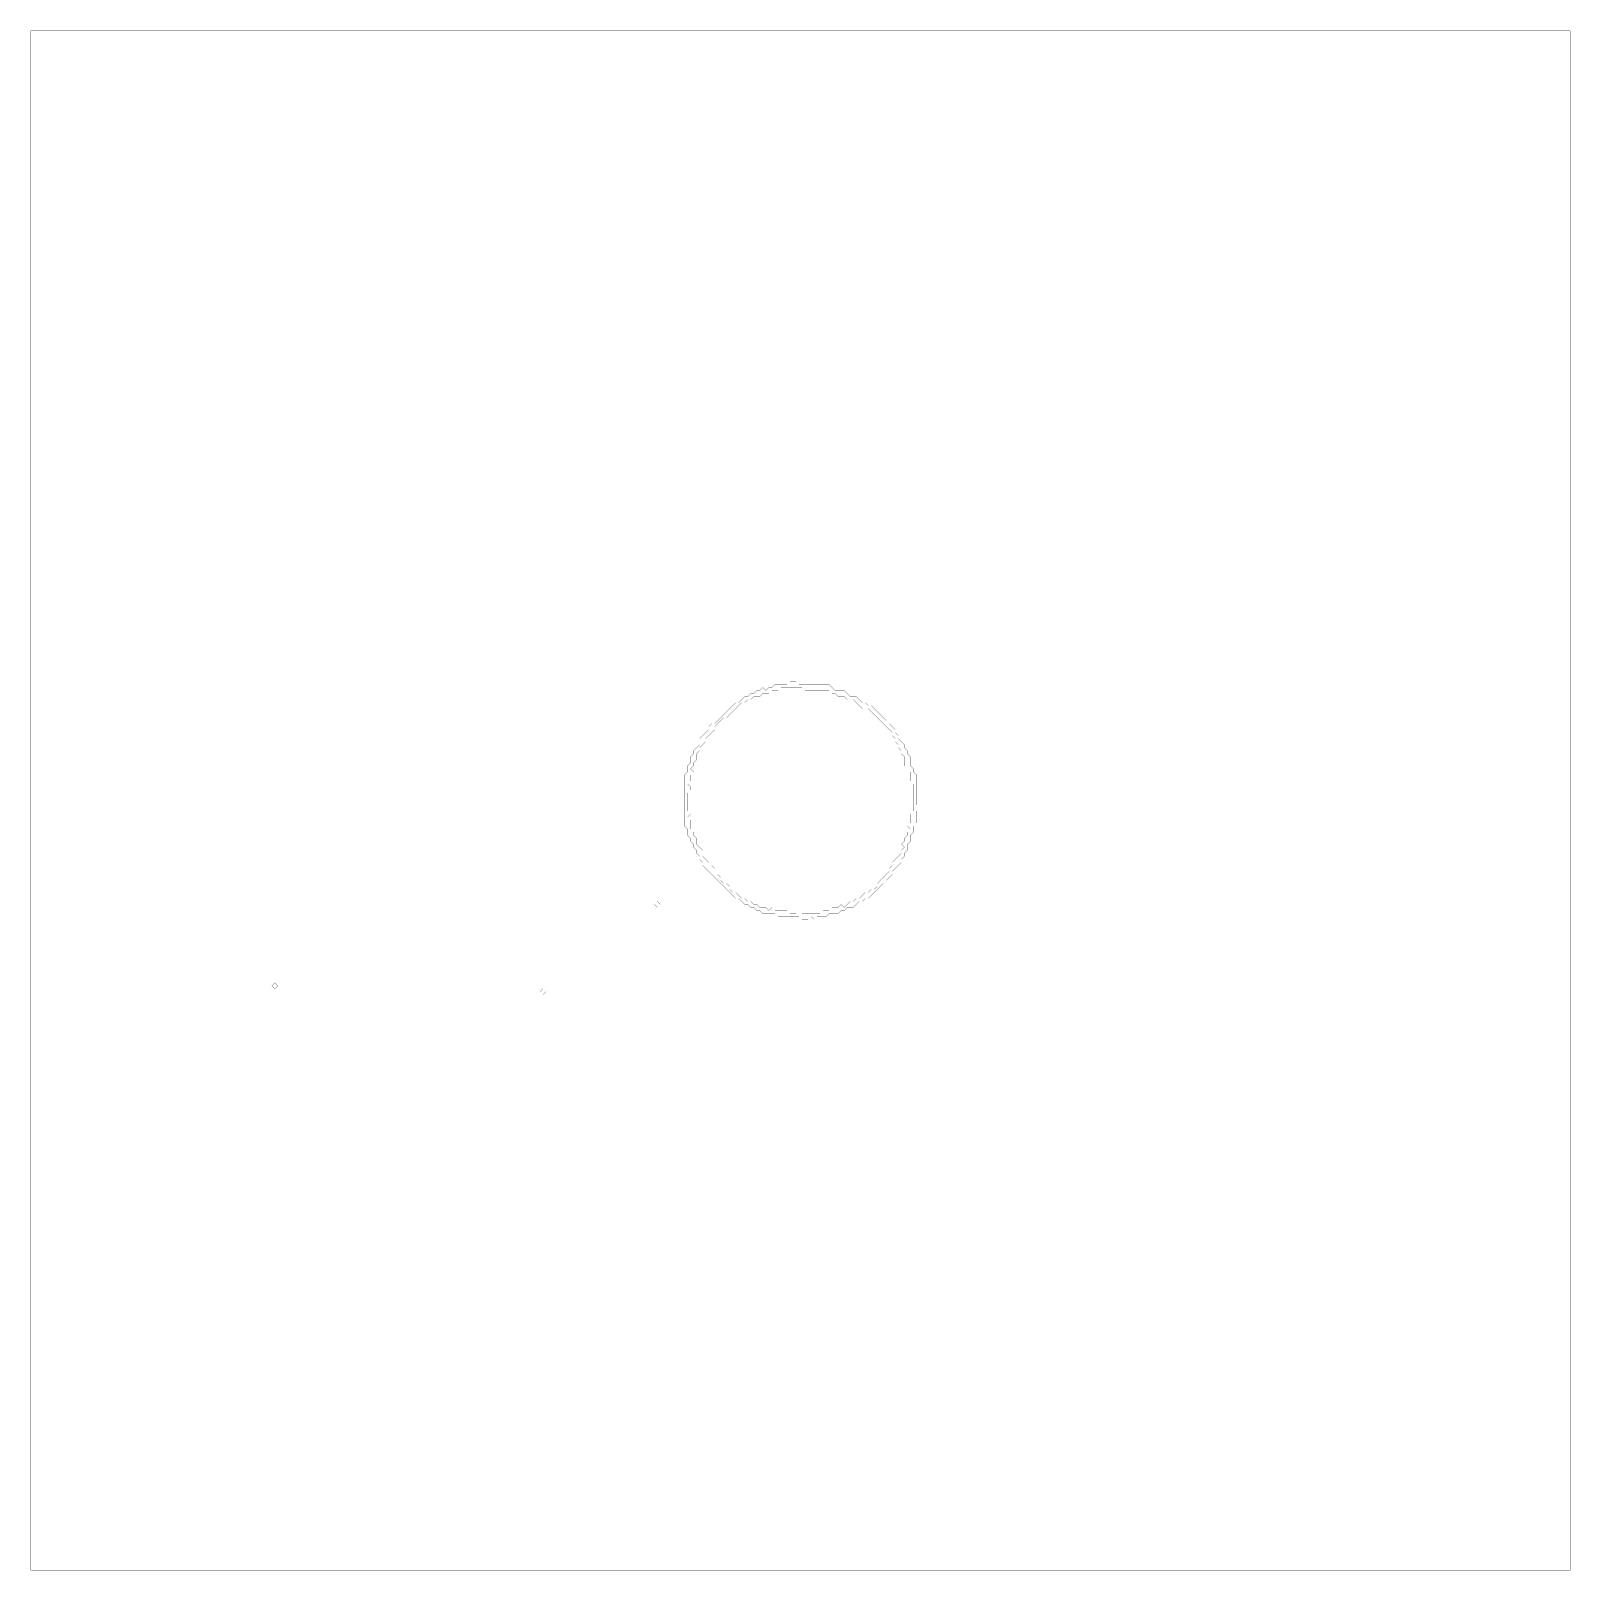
# Model space of a CAD drawing. Header units: metres. Extents: x 0 to 5009, y -5009 to 0.
import ezdxf

# ---------------------------------------------------------------- set-up
doc = ezdxf.new("R2010")
doc.units = ezdxf.units.M
for name, color, linetype in [('conductor', 1, 'Continuous'), ('dielectric', 8, 'Continuous'), ('substrate', 5, 'Continuous')]:
    doc.layers.add(name, color=color, linetype=linetype)

msp = doc.modelspace()

# ---------------------------------------------------------------- linework, layer by layer
at = {"layer": 'conductor', "const_width": 0.5}
msp.add_lwpolyline([(2440.9, -2137), (2431.1, -2146.8), (2421.3, -2146.8), (2411.5, -2146.8), (2401.7, -2156.6), (2391.9, -2156.6), (2382.1, -2156.6), (2372.3, -2166.4), (2362.5, -2166.4), (2352.7, -2166.4), (2342.9, -2176.2), (2333.1, -2176.2), (2323.2, -2186), (2313.4, -2186), (2303.6, -2195.8), (2293.8, -2205.6), (2284, -2215.4), (2274.2, -2225.2), (2264.4, -2235), (2254.6, -2235), (2244.8, -2244.8), (2235, -2254.6), (2225.2, -2264.4), (2225.2, -2274.2), (2215.4, -2284), (2205.6, -2293.8), (2195.8, -2303.6), (2195.8, -2313.4), (2186, -2323.2), (2176.2, -2333.1), (2176.2, -2342.9), (2166.4, -2352.7), (2166.4, -2362.5), (2166.4, -2372.3), (2156.6, -2382.1), (2156.6, -2391.9), (2146.8, -2401.7), (2156.6, -2411.5), (2146.8, -2421.3), (2146.8, -2431.1), (2146.8, -2440.9), (2137, -2450.7), (2146.8, -2460.5), (2146.8, -2470.3), (2137, -2480.1), (2137, -2489.9), (2137, -2499.7), (2137, -2509.5), (2137, -2519.3), (2137, -2529.1), (2137, -2538.9), (2146.8, -2548.7), (2137, -2558.5), (2146.8, -2568.3), (2146.8, -2578.1), (2146.8, -2587.9), (2146.8, -2597.7), (2156.6, -2607.5), (2156.6, -2617.3), (2166.4, -2627.1), (2166.4, -2636.9), (2166.4, -2646.7), (2176.2, -2656.5), (2186, -2666.3), (2186, -2676.1), (2186, -2685.9), (2195.8, -2695.8), (2205.6, -2705.6), (2205.6, -2715.4), (2215.4, -2715.4), (2225.2, -2725.2), (2225.2, -2735), (2225.2, -2744.8), (2235, -2744.8), (2244.8, -2754.6), (2244.8, -2764.4), (2254.6, -2774.2), (2264.4, -2774.2), (2274.2, -2784), (2274.2, -2793.8), (2284, -2803.6), (2293.8, -2803.6), (2303.6, -2813.4), (2313.4, -2823.2), (2323.2, -2823.2), (2333.1, -2833), (2342.9, -2833), (2352.7, -2842.8), (2362.5, -2842.8), (2372.3, -2852.6), (2382.1, -2852.6), (2391.9, -2852.6), (2401.7, -2862.4), (2411.5, -2852.6), (2421.3, -2862.4), (2431.1, -2862.4), (2440.9, -2862.4), (2450.7, -2862.4), (2460.5, -2862.4), (2470.3, -2872.2), (2480.1, -2872.2), (2489.9, -2872.2), (2499.7, -2862.4), (2509.5, -2872.2), (2519.3, -2872.2), (2529.1, -2872.2), (2538.9, -2872.2), (2548.7, -2872.2), (2558.5, -2872.2), (2568.3, -2872.2), (2578.1, -2862.4), (2587.9, -2862.4), (2597.7, -2862.4), (2607.5, -2852.6), (2617.3, -2852.6), (2627.1, -2852.6), (2636.9, -2842.8), (2646.7, -2852.6), (2656.5, -2842.8), (2666.3, -2833), (2676.1, -2833), (2685.9, -2823.2), (2695.8, -2823.2), (2705.6, -2813.4), (2715.4, -2803.6), (2725.2, -2803.6), (2735, -2793.8), (2744.8, -2793.8), (2754.6, -2784), (2754.6, -2774.2), (2764.4, -2764.4), (2774.2, -2754.6), (2784, -2744.8), (2793.8, -2735), (2793.8, -2725.2), (2803.6, -2715.4), (2803.6, -2705.6), (2813.4, -2695.8), (2823.2, -2685.9), (2833, -2676.1), (2833, -2666.3), (2842.8, -2656.5), (2833, -2646.7), (2842.8, -2636.9), (2842.8, -2627.1), (2852.6, -2617.3), (2852.6, -2607.5), (2862.4, -2597.7), (2852.6, -2587.9), (2862.4, -2578.1), (2862.4, -2568.3), (2862.4, -2558.5), (2862.4, -2548.7), (2872.2, -2538.9), (2872.2, -2529.1), (2872.2, -2519.3), (2872.2, -2509.5), (2872.2, -2499.7), (2872.2, -2489.9), (2872.2, -2480.1), (2872.2, -2470.3), (2872.2, -2460.5), (2872.2, -2450.7), (2862.4, -2440.9), (2862.4, -2431.1), (2862.4, -2421.3), (2862.4, -2411.5), (2852.6, -2401.7), (2842.8, -2391.9), (2842.8, -2382.1), (2842.8, -2372.3), (2842.8, -2362.5), (2833, -2352.7), (2833, -2342.9), (2823.2, -2333.1), (2823.2, -2323.2), (2813.4, -2313.4), (2813.4, -2303.6), (2803.6, -2293.8), (2803.6, -2284), (2793.8, -2274.2), (2784, -2264.4), (2774.2, -2254.6), (2764.4, -2244.8), (2754.6, -2235), (2744.8, -2225.2), (2735, -2215.4), (2725.2, -2205.6), (2715.4, -2205.6), (2705.6, -2205.6), (2695.8, -2195.8), (2685.9, -2186), (2676.1, -2176.2), (2666.3, -2176.2), (2656.5, -2176.2), (2646.7, -2166.4), (2636.9, -2166.4), (2627.1, -2166.4), (2617.3, -2156.6), (2607.5, -2156.6), (2597.7, -2146.8), (2587.9, -2146.8), (2578.1, -2146.8), (2568.3, -2146.8), (2558.5, -2146.8), (2548.7, -2146.8), (2538.9, -2146.8), (2529.1, -2146.8), (2519.3, -2146.8), (2509.5, -2137), (2499.7, -2137), (2489.9, -2137), (2480.1, -2137), (2470.3, -2137), (2460.5, -2137), (2450.7, -2137)], close=True, dxfattribs=at)
at = {"layer": 'dielectric', "const_width": 0.5}
msp.add_lwpolyline([(1588, -3176.1)], close=True, dxfattribs=at)
at = {"layer": 'substrate', "const_width": 0.5}
for points in [[(0, 0), (0, -9.8), (0, -19.6), (0, -29.4), (0, -39.2), (0, -49), (0, -58.8), (0, -68.6), (0, -78.4), (0, -88.2), (0, -98), (0, -107.8), (0, -117.6), (0, -127.4), (0, -137.2), (0, -147), (0, -156.8), (0, -166.6), (0, -176.4), (0, -186.3), (0, -196.1), (0, -205.9), (0, -215.7), (0, -225.5), (0, -235.3), (0, -245.1), (0, -254.9), (0, -264.7), (0, -274.5), (0, -284.3), (0, -294.1), (0, -303.9), (0, -313.7), (0, -323.5), (0, -333.3), (0, -343.1), (0, -352.9), (0, -362.7), (0, -372.5), (0, -382.3), (0, -392.1), (0, -401.9), (0, -411.7), (0, -421.5), (0, -431.3), (0, -441.1), (0, -450.9), (0, -460.7), (0, -470.5), (0, -480.3), (0, -490.1), (0, -499.9), (0, -509.7), (0, -519.5), (0, -529.3), (0, -539.2), (0, -549), (0, -558.8), (0, -568.6), (0, -578.4), (0, -588.2), (0, -598), (0, -607.8), (0, -617.6), (0, -627.4), (0, -637.2), (0, -647), (0, -656.8), (0, -666.6), (0, -676.4), (0, -686.2), (0, -696), (0, -705.8), (0, -715.6), (0, -725.4), (0, -735.2), (0, -745), (0, -754.8), (0, -764.6), (0, -774.4), (0, -784.2), (0, -794), (0, -803.8), (0, -813.6), (0, -823.4), (0, -833.2), (0, -843), (0, -852.8), (0, -862.6), (0, -872.4), (0, -882.2), (0, -892), (0, -901.9), (0, -911.7), (0, -921.5), (0, -931.3), (0, -941.1), (0, -950.9), (0, -960.7), (0, -970.5), (0, -980.3), (0, -990.1), (0, -999.9), (0, -1009.7), (0, -1019.5), (0, -1029.3), (0, -1039.1), (0, -1048.9), (0, -1058.7), (0, -1068.5), (0, -1078.3), (0, -1088.1), (0, -1097.9), (0, -1107.7), (0, -1117.5), (0, -1127.3), (0, -1137.1), (0, -1146.9), (0, -1156.7), (0, -1166.5), (0, -1176.3), (0, -1186.1), (0, -1195.9), (0, -1205.7), (0, -1215.5), (0, -1225.3), (0, -1235.1), (0, -1244.9), (0, -1254.8), (0, -1264.6), (0, -1274.4), (0, -1284.2), (0, -1294), (0, -1303.8), (0, -1313.6), (0, -1323.4), (0, -1333.2), (0, -1343), (0, -1352.8), (0, -1362.6), (0, -1372.4), (0, -1382.2), (0, -1392), (0, -1401.8), (0, -1411.6), (0, -1421.4), (0, -1431.2), (0, -1441), (0, -1450.8), (0, -1460.6), (0, -1470.4), (0, -1480.2), (0, -1490), (0, -1499.8), (0, -1509.6), (0, -1519.4), (0, -1529.2), (0, -1539), (0, -1548.8), (0, -1558.6), (0, -1568.4), (0, -1578.2), (0, -1588), (0, -1597.8), (0, -1607.6), (0, -1617.5), (0, -1627.3), (0, -1637.1), (0, -1646.9), (0, -1656.7), (0, -1666.5), (0, -1676.3), (0, -1686.1), (0, -1695.9), (0, -1705.7), (0, -1715.5), (0, -1725.3), (0, -1735.1), (0, -1744.9), (0, -1754.7), (0, -1764.5), (0, -1774.3), (0, -1784.1), (0, -1793.9), (0, -1803.7), (0, -1813.5), (0, -1823.3), (0, -1833.1), (0, -1842.9), (0, -1852.7), (0, -1862.5), (0, -1872.3), (0, -1882.1), (0, -1891.9), (0, -1901.7), (0, -1911.5), (0, -1921.3), (0, -1931.1), (0, -1940.9), (0, -1950.7), (0, -1960.5), (0, -1970.3), (0, -1980.2), (0, -1990), (0, -1999.8), (0, -2009.6), (0, -2019.4), (0, -2029.2), (0, -2039), (0, -2048.8), (0, -2058.6), (0, -2068.4), (0, -2078.2), (0, -2088), (0, -2097.8), (0, -2107.6), (0, -2117.4), (0, -2127.2), (0, -2137), (0, -2146.8), (0, -2156.6), (0, -2166.4), (0, -2176.2), (0, -2186), (0, -2195.8), (0, -2205.6), (0, -2215.4), (0, -2225.2), (0, -2235), (0, -2244.8), (0, -2254.6), (0, -2264.4), (0, -2274.2), (0, -2284), (0, -2293.8), (0, -2303.6), (0, -2313.4), (0, -2323.2), (0, -2333.1), (0, -2342.9), (0, -2352.7), (0, -2362.5), (0, -2372.3), (0, -2382.1), (0, -2391.9), (0, -2401.7), (0, -2411.5), (0, -2421.3), (0, -2431.1), (0, -2440.9), (0, -2450.7), (0, -2460.5), (0, -2470.3), (0, -2480.1), (0, -2489.9), (0, -2499.7), (0, -2509.5), (0, -2519.3), (0, -2529.1), (0, -2538.9), (0, -2548.7), (0, -2558.5), (0, -2568.3), (0, -2578.1), (0, -2587.9), (0, -2597.7), (0, -2607.5), (0, -2617.3), (0, -2627.1), (0, -2636.9), (0, -2646.7), (0, -2656.5), (0, -2666.3), (0, -2676.1), (0, -2685.9), (0, -2695.8), (0, -2705.6), (0, -2715.4), (0, -2725.2), (0, -2735), (0, -2744.8), (0, -2754.6), (0, -2764.4), (0, -2774.2), (0, -2784), (0, -2793.8), (0, -2803.6), (0, -2813.4), (0, -2823.2), (0, -2833), (0, -2842.8), (0, -2852.6), (0, -2862.4), (0, -2872.2), (0, -2882), (0, -2891.8), (0, -2901.6), (0, -2911.4), (0, -2921.2), (0, -2931), (0, -2940.8), (0, -2950.6), (0, -2960.4), (0, -2970.2), (0, -2980), (0, -2989.8), (0, -2999.6), (0, -3009.4), (0, -3019.2), (0, -3029), (0, -3038.8), (0, -3048.7), (0, -3058.5), (0, -3068.3), (0, -3078.1), (0, -3087.9), (0, -3097.7), (0, -3107.5), (0, -3117.3), (0, -3127.1), (0, -3136.9), (0, -3146.7), (0, -3156.5), (0, -3166.3), (0, -3176.1), (0, -3185.9), (0, -3195.7), (0, -3205.5), (0, -3215.3), (0, -3225.1), (0, -3234.9), (0, -3244.7), (0, -3254.5), (0, -3264.3), (0, -3274.1), (0, -3283.9), (0, -3293.7), (0, -3303.5), (0, -3313.3), (0, -3323.1), (0, -3332.9), (0, -3342.7), (0, -3352.5), (0, -3362.3), (0, -3372.1), (0, -3381.9), (0, -3391.7), (0, -3401.5), (0, -3411.4), (0, -3421.2), (0, -3431), (0, -3440.8), (0, -3450.6), (0, -3460.4), (0, -3470.2), (0, -3480), (0, -3489.8), (0, -3499.6), (0, -3509.4), (0, -3519.2), (0, -3529), (0, -3538.8), (0, -3548.6), (0, -3558.4), (0, -3568.2), (0, -3578), (0, -3587.8), (0, -3597.6), (0, -3607.4), (0, -3617.2), (0, -3627), (0, -3636.8), (0, -3646.6), (0, -3656.4), (0, -3666.2), (0, -3676), (0, -3685.8), (0, -3695.6), (0, -3705.4), (0, -3715.2), (0, -3725), (0, -3734.8), (0, -3744.6), (0, -3754.4), (0, -3764.2), (0, -3774.1), (0, -3783.9), (0, -3793.7), (0, -3803.5), (0, -3813.3), (0, -3823.1), (0, -3832.9), (0, -3842.7), (0, -3852.5), (0, -3862.3), (0, -3872.1), (0, -3881.9), (0, -3891.7), (0, -3901.5), (0, -3911.3), (0, -3921.1), (0, -3930.9), (0, -3940.7), (0, -3950.5), (0, -3960.3), (0, -3970.1), (0, -3979.9), (0, -3989.7), (0, -3999.5), (0, -4009.3), (0, -4019.1), (0, -4028.9), (0, -4038.7), (0, -4048.5), (0, -4058.3), (0, -4068.1), (0, -4077.9), (0, -4087.7), (0, -4097.5), (0, -4107.3), (0, -4117.1), (0, -4127), (0, -4136.8), (0, -4146.6), (0, -4156.4), (0, -4166.2), (0, -4176), (0, -4185.8), (0, -4195.6), (0, -4205.4), (0, -4215.2), (0, -4225), (0, -4234.8), (0, -4244.6), (0, -4254.4), (0, -4264.2), (0, -4274), (0, -4283.8), (0, -4293.6), (0, -4303.4), (0, -4313.2), (0, -4323), (0, -4332.8), (0, -4342.6), (0, -4352.4), (0, -4362.2), (0, -4372), (0, -4381.8), (0, -4391.6), (0, -4401.4), (0, -4411.2), (0, -4421), (0, -4430.8), (0, -4440.6), (0, -4450.4), (0, -4460.2), (0, -4470), (0, -4479.8), (0, -4489.7), (0, -4499.5), (0, -4509.3), (0, -4519.1), (0, -4528.9), (0, -4538.7), (0, -4548.5), (0, -4558.3), (0, -4568.1), (0, -4577.9), (0, -4587.7), (0, -4597.5), (0, -4607.3), (0, -4617.1), (0, -4626.9), (0, -4636.7), (0, -4646.5), (0, -4656.3), (0, -4666.1), (0, -4675.9), (0, -4685.7), (0, -4695.5), (0, -4705.3), (0, -4715.1), (0, -4724.9), (0, -4734.7), (0, -4744.5), (0, -4754.3), (0, -4764.1), (0, -4773.9), (0, -4783.7), (0, -4793.5), (0, -4803.3), (0, -4813.1), (0, -4822.9), (0, -4832.7), (0, -4842.6), (0, -4852.4), (0, -4862.2), (0, -4872), (0, -4881.8), (0, -4891.6), (0, -4901.4), (0, -4911.2), (0, -4921), (0, -4930.8), (0, -4940.6), (0, -4950.4), (0, -4960.2), (0, -4970), (0, -4979.8), (0, -4989.6), (0, -4999.4), (0, -5009.2), (9.8, -5009.2), (19.6, -5009.2), (29.4, -5009.2), (39.2, -5009.2), (49, -5009.2), (58.8, -5009.2), (68.6, -5009.2), (78.4, -5009.2), (88.2, -5009.2), (98, -5009.2), (107.8, -5009.2), (117.6, -5009.2), (127.4, -5009.2), (137.2, -5009.2), (147, -5009.2), (156.8, -5009.2), (166.6, -5009.2), (176.4, -5009.2), (186.3, -5009.2), (196.1, -5009.2), (205.9, -5009.2), (215.7, -5009.2), (225.5, -5009.2), (235.3, -5009.2), (245.1, -5009.2), (254.9, -5009.2), (264.7, -5009.2), (274.5, -5009.2), (284.3, -5009.2), (294.1, -5009.2), (303.9, -5009.2), (313.7, -5009.2), (323.5, -5009.2), (333.3, -5009.2), (343.1, -5009.2), (352.9, -5009.2), (362.7, -5009.2), (372.5, -5009.2), (382.3, -5009.2), (392.1, -5009.2), (401.9, -5009.2), (411.7, -5009.2), (421.5, -5009.2), (431.3, -5009.2), (441.1, -5009.2), (450.9, -5009.2), (460.7, -5009.2), (470.5, -5009.2), (480.3, -5009.2), (490.1, -5009.2), (499.9, -5009.2), (509.7, -5009.2), (519.5, -5009.2), (529.3, -5009.2), (539.2, -5009.2), (549, -5009.2), (558.8, -5009.2), (568.6, -5009.2), (578.4, -5009.2), (588.2, -5009.2), (598, -5009.2), (607.8, -5009.2), (617.6, -5009.2), (627.4, -5009.2), (637.2, -5009.2), (647, -5009.2), (656.8, -5009.2), (666.6, -5009.2), (676.4, -5009.2), (686.2, -5009.2), (696, -5009.2), (705.8, -5009.2), (715.6, -5009.2), (725.4, -5009.2), (735.2, -5009.2), (745, -5009.2), (754.8, -5009.2), (764.6, -5009.2), (774.4, -5009.2), (784.2, -5009.2), (794, -5009.2), (803.8, -5009.2), (813.6, -5009.2), (823.4, -5009.2), (833.2, -5009.2), (843, -5009.2), (852.8, -5009.2), (862.6, -5009.2), (872.4, -5009.2), (882.2, -5009.2), (892, -5009.2), (901.9, -5009.2), (911.7, -5009.2), (921.5, -5009.2), (931.3, -5009.2), (941.1, -5009.2), (950.9, -5009.2), (960.7, -5009.2), (970.5, -5009.2), (980.3, -5009.2), (990.1, -5009.2), (999.9, -5009.2), (1009.7, -5009.2), (1019.5, -5009.2), (1029.3, -5009.2), (1039.1, -5009.2), (1048.9, -5009.2), (1058.7, -5009.2), (1068.5, -5009.2), (1078.3, -5009.2), (1088.1, -5009.2), (1097.9, -5009.2), (1107.7, -5009.2), (1117.5, -5009.2), (1127.3, -5009.2), (1137.1, -5009.2), (1146.9, -5009.2), (1156.7, -5009.2), (1166.5, -5009.2), (1176.3, -5009.2), (1186.1, -5009.2), (1195.9, -5009.2), (1205.7, -5009.2), (1215.5, -5009.2), (1225.3, -5009.2), (1235.1, -5009.2), (1244.9, -5009.2), (1254.8, -5009.2), (1264.6, -5009.2), (1274.4, -5009.2), (1284.2, -5009.2), (1294, -5009.2), (1303.8, -5009.2), (1313.6, -5009.2), (1323.4, -5009.2), (1333.2, -5009.2), (1343, -5009.2), (1352.8, -5009.2), (1362.6, -5009.2), (1372.4, -5009.2), (1382.2, -5009.2), (1392, -5009.2), (1401.8, -5009.2), (1411.6, -5009.2), (1421.4, -5009.2), (1431.2, -5009.2), (1441, -5009.2), (1450.8, -5009.2), (1460.6, -5009.2), (1470.4, -5009.2), (1480.2, -5009.2), (1490, -5009.2), (1499.8, -5009.2), (1509.6, -5009.2), (1519.4, -5009.2), (1529.2, -5009.2), (1539, -5009.2), (1548.8, -5009.2), (1558.6, -5009.2), (1568.4, -5009.2), (1578.2, -5009.2), (1588, -5009.2), (1597.8, -5009.2), (1607.6, -5009.2), (1617.5, -5009.2), (1627.3, -5009.2), (1637.1, -5009.2), (1646.9, -5009.2), (1656.7, -5009.2), (1666.5, -5009.2), (1676.3, -5009.2), (1686.1, -5009.2), (1695.9, -5009.2), (1705.7, -5009.2), (1715.5, -5009.2), (1725.3, -5009.2), (1735.1, -5009.2), (1744.9, -5009.2), (1754.7, -5009.2), (1764.5, -5009.2), (1774.3, -5009.2), (1784.1, -5009.2), (1793.9, -5009.2), (1803.7, -5009.2), (1813.5, -5009.2), (1823.3, -5009.2), (1833.1, -5009.2), (1842.9, -5009.2), (1852.7, -5009.2), (1862.5, -5009.2), (1872.3, -5009.2), (1882.1, -5009.2), (1891.9, -5009.2), (1901.7, -5009.2), (1911.5, -5009.2), (1921.3, -5009.2), (1931.1, -5009.2), (1940.9, -5009.2), (1950.7, -5009.2), (1960.5, -5009.2), (1970.3, -5009.2), (1980.2, -5009.2), (1990, -5009.2), (1999.8, -5009.2), (2009.6, -5009.2), (2019.4, -5009.2), (2029.2, -5009.2), (2039, -5009.2), (2048.8, -5009.2), (2058.6, -5009.2), (2068.4, -5009.2), (2078.2, -5009.2), (2088, -5009.2), (2097.8, -5009.2), (2107.6, -5009.2), (2117.4, -5009.2), (2127.2, -5009.2), (2137, -5009.2), (2146.8, -5009.2), (2156.6, -5009.2), (2166.4, -5009.2), (2176.2, -5009.2), (2186, -5009.2), (2195.8, -5009.2), (2205.6, -5009.2), (2215.4, -5009.2), (2225.2, -5009.2), (2235, -5009.2), (2244.8, -5009.2), (2254.6, -5009.2), (2264.4, -5009.2), (2274.2, -5009.2), (2284, -5009.2), (2293.8, -5009.2), (2303.6, -5009.2), (2313.4, -5009.2), (2323.2, -5009.2), (2333.1, -5009.2), (2342.9, -5009.2), (2352.7, -5009.2), (2362.5, -5009.2), (2372.3, -5009.2), (2382.1, -5009.2), (2391.9, -5009.2), (2401.7, -5009.2), (2411.5, -5009.2), (2421.3, -5009.2), (2431.1, -5009.2), (2440.9, -5009.2), (2450.7, -5009.2), (2460.5, -5009.2), (2470.3, -5009.2), (2480.1, -5009.2), (2489.9, -5009.2), (2499.7, -5009.2), (2509.5, -5009.2), (2519.3, -5009.2), (2529.1, -5009.2), (2538.9, -5009.2), (2548.7, -5009.2), (2558.5, -5009.2), (2568.3, -5009.2), (2578.1, -5009.2), (2587.9, -5009.2), (2597.7, -5009.2), (2607.5, -5009.2), (2617.3, -5009.2), (2627.1, -5009.2), (2636.9, -5009.2), (2646.7, -5009.2), (2656.5, -5009.2), (2666.3, -5009.2), (2676.1, -5009.2), (2685.9, -5009.2), (2695.8, -5009.2), (2705.6, -5009.2), (2715.4, -5009.2), (2725.2, -5009.2), (2735, -5009.2), (2744.8, -5009.2), (2754.6, -5009.2), (2764.4, -5009.2), (2774.2, -5009.2), (2784, -5009.2), (2793.8, -5009.2), (2803.6, -5009.2), (2813.4, -5009.2), (2823.2, -5009.2), (2833, -5009.2), (2842.8, -5009.2), (2852.6, -5009.2), (2862.4, -5009.2), (2872.2, -5009.2), (2882, -5009.2), (2891.8, -5009.2), (2901.6, -5009.2), (2911.4, -5009.2), (2921.2, -5009.2), (2931, -5009.2), (2940.8, -5009.2), (2950.6, -5009.2), (2960.4, -5009.2), (2970.2, -5009.2), (2980, -5009.2), (2989.8, -5009.2), (2999.6, -5009.2), (3009.4, -5009.2), (3019.2, -5009.2), (3029, -5009.2), (3038.8, -5009.2), (3048.7, -5009.2), (3058.5, -5009.2), (3068.3, -5009.2), (3078.1, -5009.2), (3087.9, -5009.2), (3097.7, -5009.2), (3107.5, -5009.2), (3117.3, -5009.2), (3127.1, -5009.2), (3136.9, -5009.2), (3146.7, -5009.2), (3156.5, -5009.2), (3166.3, -5009.2), (3176.1, -5009.2), (3185.9, -5009.2), (3195.7, -5009.2), (3205.5, -5009.2), (3215.3, -5009.2), (3225.1, -5009.2), (3234.9, -5009.2), (3244.7, -5009.2), (3254.5, -5009.2), (3264.3, -5009.2), (3274.1, -5009.2), (3283.9, -5009.2), (3293.7, -5009.2), (3303.5, -5009.2), (3313.3, -5009.2), (3323.1, -5009.2), (3332.9, -5009.2), (3342.7, -5009.2), (3352.5, -5009.2), (3362.3, -5009.2), (3372.1, -5009.2), (3381.9, -5009.2), (3391.7, -5009.2), (3401.5, -5009.2), (3411.4, -5009.2), (3421.2, -5009.2), (3431, -5009.2), (3440.8, -5009.2), (3450.6, -5009.2), (3460.4, -5009.2), (3470.2, -5009.2), (3480, -5009.2), (3489.8, -5009.2), (3499.6, -5009.2), (3509.4, -5009.2), (3519.2, -5009.2), (3529, -5009.2), (3538.8, -5009.2), (3548.6, -5009.2), (3558.4, -5009.2), (3568.2, -5009.2), (3578, -5009.2), (3587.8, -5009.2), (3597.6, -5009.2), (3607.4, -5009.2), (3617.2, -5009.2), (3627, -5009.2), (3636.8, -5009.2), (3646.6, -5009.2), (3656.4, -5009.2), (3666.2, -5009.2), (3676, -5009.2), (3685.8, -5009.2), (3695.6, -5009.2), (3705.4, -5009.2), (3715.2, -5009.2), (3725, -5009.2), (3734.8, -5009.2), (3744.6, -5009.2), (3754.4, -5009.2), (3764.2, -5009.2), (3774.1, -5009.2), (3783.9, -5009.2), (3793.7, -5009.2), (3803.5, -5009.2), (3813.3, -5009.2), (3823.1, -5009.2), (3832.9, -5009.2), (3842.7, -5009.2), (3852.5, -5009.2), (3862.3, -5009.2), (3872.1, -5009.2), (3881.9, -5009.2), (3891.7, -5009.2), (3901.5, -5009.2), (3911.3, -5009.2), (3921.1, -5009.2), (3930.9, -5009.2), (3940.7, -5009.2), (3950.5, -5009.2), (3960.3, -5009.2), (3970.1, -5009.2), (3979.9, -5009.2), (3989.7, -5009.2), (3999.5, -5009.2), (4009.3, -5009.2), (4019.1, -5009.2), (4028.9, -5009.2), (4038.7, -5009.2), (4048.5, -5009.2), (4058.3, -5009.2), (4068.1, -5009.2), (4077.9, -5009.2), (4087.7, -5009.2), (4097.5, -5009.2), (4107.3, -5009.2), (4117.1, -5009.2), (4127, -5009.2), (4136.8, -5009.2), (4146.6, -5009.2), (4156.4, -5009.2), (4166.2, -5009.2), (4176, -5009.2), (4185.8, -5009.2), (4195.6, -5009.2), (4205.4, -5009.2), (4215.2, -5009.2), (4225, -5009.2), (4234.8, -5009.2), (4244.6, -5009.2), (4254.4, -5009.2), (4264.2, -5009.2), (4274, -5009.2), (4283.8, -5009.2), (4293.6, -5009.2), (4303.4, -5009.2), (4313.2, -5009.2), (4323, -5009.2), (4332.8, -5009.2), (4342.6, -5009.2), (4352.4, -5009.2), (4362.2, -5009.2), (4372, -5009.2), (4381.8, -5009.2), (4391.6, -5009.2), (4401.4, -5009.2), (4411.2, -5009.2), (4421, -5009.2), (4430.8, -5009.2), (4440.6, -5009.2), (4450.4, -5009.2), (4460.2, -5009.2), (4470, -5009.2), (4479.8, -5009.2), (4489.7, -5009.2), (4499.5, -5009.2), (4509.3, -5009.2), (4519.1, -5009.2), (4528.9, -5009.2), (4538.7, -5009.2), (4548.5, -5009.2), (4558.3, -5009.2), (4568.1, -5009.2), (4577.9, -5009.2), (4587.7, -5009.2), (4597.5, -5009.2), (4607.3, -5009.2), (4617.1, -5009.2), (4626.9, -5009.2), (4636.7, -5009.2), (4646.5, -5009.2), (4656.3, -5009.2), (4666.1, -5009.2), (4675.9, -5009.2), (4685.7, -5009.2), (4695.5, -5009.2), (4705.3, -5009.2), (4715.1, -5009.2), (4724.9, -5009.2), (4734.7, -5009.2), (4744.5, -5009.2), (4754.3, -5009.2), (4764.1, -5009.2), (4773.9, -5009.2), (4783.7, -5009.2), (4793.5, -5009.2), (4803.3, -5009.2), (4813.1, -5009.2), (4822.9, -5009.2), (4832.7, -5009.2), (4842.6, -5009.2), (4852.4, -5009.2), (4862.2, -5009.2), (4872, -5009.2), (4881.8, -5009.2), (4891.6, -5009.2), (4901.4, -5009.2), (4911.2, -5009.2), (4921, -5009.2), (4930.8, -5009.2), (4940.6, -5009.2), (4950.4, -5009.2), (4960.2, -5009.2), (4970, -5009.2), (4979.8, -5009.2), (4989.6, -5009.2), (4999.4, -5009.2), (5009.2, -5009.2), (5009.2, -4999.4), (5009.2, -4989.6), (5009.2, -4979.8), (5009.2, -4970), (5009.2, -4960.2), (5009.2, -4950.4), (5009.2, -4940.6), (5009.2, -4930.8), (5009.2, -4921), (5009.2, -4911.2), (5009.2, -4901.4), (5009.2, -4891.6), (5009.2, -4881.8), (5009.2, -4872), (5009.2, -4862.2), (5009.2, -4852.4), (5009.2, -4842.6), (5009.2, -4832.7), (5009.2, -4822.9), (5009.2, -4813.1), (5009.2, -4803.3), (5009.2, -4793.5), (5009.2, -4783.7), (5009.2, -4773.9), (5009.2, -4764.1), (5009.2, -4754.3), (5009.2, -4744.5), (5009.2, -4734.7), (5009.2, -4724.9), (5009.2, -4715.1), (5009.2, -4705.3), (5009.2, -4695.5), (5009.2, -4685.7), (5009.2, -4675.9), (5009.2, -4666.1), (5009.2, -4656.3), (5009.2, -4646.5), (5009.2, -4636.7), (5009.2, -4626.9), (5009.2, -4617.1), (5009.2, -4607.3), (5009.2, -4597.5), (5009.2, -4587.7), (5009.2, -4577.9), (5009.2, -4568.1), (5009.2, -4558.3), (5009.2, -4548.5), (5009.2, -4538.7), (5009.2, -4528.9), (5009.2, -4519.1), (5009.2, -4509.3), (5009.2, -4499.5), (5009.2, -4489.7), (5009.2, -4479.8), (5009.2, -4470), (5009.2, -4460.2), (5009.2, -4450.4), (5009.2, -4440.6), (5009.2, -4430.8), (5009.2, -4421), (5009.2, -4411.2), (5009.2, -4401.4), (5009.2, -4391.6), (5009.2, -4381.8), (5009.2, -4372), (5009.2, -4362.2), (5009.2, -4352.4), (5009.2, -4342.6), (5009.2, -4332.8), (5009.2, -4323), (5009.2, -4313.2), (5009.2, -4303.4), (5009.2, -4293.6), (5009.2, -4283.8), (5009.2, -4274), (5009.2, -4264.2), (5009.2, -4254.4), (5009.2, -4244.6), (5009.2, -4234.8), (5009.2, -4225), (5009.2, -4215.2), (5009.2, -4205.4), (5009.2, -4195.6), (5009.2, -4185.8), (5009.2, -4176), (5009.2, -4166.2), (5009.2, -4156.4), (5009.2, -4146.6), (5009.2, -4136.8), (5009.2, -4127), (5009.2, -4117.1), (5009.2, -4107.3), (5009.2, -4097.5), (5009.2, -4087.7), (5009.2, -4077.9), (5009.2, -4068.1), (5009.2, -4058.3), (5009.2, -4048.5), (5009.2, -4038.7), (5009.2, -4028.9), (5009.2, -4019.1), (5009.2, -4009.3), (5009.2, -3999.5), (5009.2, -3989.7), (5009.2, -3979.9), (5009.2, -3970.1), (5009.2, -3960.3), (5009.2, -3950.5), (5009.2, -3940.7), (5009.2, -3930.9), (5009.2, -3921.1), (5009.2, -3911.3), (5009.2, -3901.5), (5009.2, -3891.7), (5009.2, -3881.9), (5009.2, -3872.1), (5009.2, -3862.3), (5009.2, -3852.5), (5009.2, -3842.7), (5009.2, -3832.9), (5009.2, -3823.1), (5009.2, -3813.3), (5009.2, -3803.5), (5009.2, -3793.7), (5009.2, -3783.9), (5009.2, -3774.1), (5009.2, -3764.2), (5009.2, -3754.4), (5009.2, -3744.6), (5009.2, -3734.8), (5009.2, -3725), (5009.2, -3715.2), (5009.2, -3705.4), (5009.2, -3695.6), (5009.2, -3685.8), (5009.2, -3676), (5009.2, -3666.2), (5009.2, -3656.4), (5009.2, -3646.6), (5009.2, -3636.8), (5009.2, -3627), (5009.2, -3617.2), (5009.2, -3607.4), (5009.2, -3597.6), (5009.2, -3587.8), (5009.2, -3578), (5009.2, -3568.2), (5009.2, -3558.4), (5009.2, -3548.6), (5009.2, -3538.8), (5009.2, -3529), (5009.2, -3519.2), (5009.2, -3509.4), (5009.2, -3499.6), (5009.2, -3489.8), (5009.2, -3480), (5009.2, -3470.2), (5009.2, -3460.4), (5009.2, -3450.6), (5009.2, -3440.8), (5009.2, -3431), (5009.2, -3421.2), (5009.2, -3411.4), (5009.2, -3401.5), (5009.2, -3391.7), (5009.2, -3381.9), (5009.2, -3372.1), (5009.2, -3362.3), (5009.2, -3352.5), (5009.2, -3342.7), (5009.2, -3332.9), (5009.2, -3323.1), (5009.2, -3313.3), (5009.2, -3303.5), (5009.2, -3293.7), (5009.2, -3283.9), (5009.2, -3274.1), (5009.2, -3264.3), (5009.2, -3254.5), (5009.2, -3244.7), (5009.2, -3234.9), (5009.2, -3225.1), (5009.2, -3215.3), (5009.2, -3205.5), (5009.2, -3195.7), (5009.2, -3185.9), (5009.2, -3176.1), (5009.2, -3166.3), (5009.2, -3156.5), (5009.2, -3146.7), (5009.2, -3136.9), (5009.2, -3127.1), (5009.2, -3117.3), (5009.2, -3107.5), (5009.2, -3097.7), (5009.2, -3087.9), (5009.2, -3078.1), (5009.2, -3068.3), (5009.2, -3058.5), (5009.2, -3048.7), (5009.2, -3038.8), (5009.2, -3029), (5009.2, -3019.2), (5009.2, -3009.4), (5009.2, -2999.6), (5009.2, -2989.8), (5009.2, -2980), (5009.2, -2970.2), (5009.2, -2960.4), (5009.2, -2950.6), (5009.2, -2940.8), (5009.2, -2931), (5009.2, -2921.2), (5009.2, -2911.4), (5009.2, -2901.6), (5009.2, -2891.8), (5009.2, -2882), (5009.2, -2872.2), (5009.2, -2862.4), (5009.2, -2852.6), (5009.2, -2842.8), (5009.2, -2833), (5009.2, -2823.2), (5009.2, -2813.4), (5009.2, -2803.6), (5009.2, -2793.8), (5009.2, -2784), (5009.2, -2774.2), (5009.2, -2764.4), (5009.2, -2754.6), (5009.2, -2744.8), (5009.2, -2735), (5009.2, -2725.2), (5009.2, -2715.4), (5009.2, -2705.6), (5009.2, -2695.8), (5009.2, -2685.9), (5009.2, -2676.1), (5009.2, -2666.3), (5009.2, -2656.5), (5009.2, -2646.7), (5009.2, -2636.9), (5009.2, -2627.1), (5009.2, -2617.3), (5009.2, -2607.5), (5009.2, -2597.7), (5009.2, -2587.9), (5009.2, -2578.1), (5009.2, -2568.3), (5009.2, -2558.5), (5009.2, -2548.7), (5009.2, -2538.9), (5009.2, -2529.1), (5009.2, -2519.3), (5009.2, -2509.5), (5009.2, -2499.7), (5009.2, -2489.9), (5009.2, -2480.1), (5009.2, -2470.3), (5009.2, -2460.5), (5009.2, -2450.7), (5009.2, -2440.9), (5009.2, -2431.1), (5009.2, -2421.3), (5009.2, -2411.5), (5009.2, -2401.7), (5009.2, -2391.9), (5009.2, -2382.1), (5009.2, -2372.3), (5009.2, -2362.5), (5009.2, -2352.7), (5009.2, -2342.9), (5009.2, -2333.1), (5009.2, -2323.2), (5009.2, -2313.4), (5009.2, -2303.6), (5009.2, -2293.8), (5009.2, -2284), (5009.2, -2274.2), (5009.2, -2264.4), (5009.2, -2254.6), (5009.2, -2244.8), (5009.2, -2235), (5009.2, -2225.2), (5009.2, -2215.4), (5009.2, -2205.6), (5009.2, -2195.8), (5009.2, -2186), (5009.2, -2176.2), (5009.2, -2166.4), (5009.2, -2156.6), (5009.2, -2146.8), (5009.2, -2137), (5009.2, -2127.2), (5009.2, -2117.4), (5009.2, -2107.6), (5009.2, -2097.8), (5009.2, -2088), (5009.2, -2078.2), (5009.2, -2068.4), (5009.2, -2058.6), (5009.2, -2048.8), (5009.2, -2039), (5009.2, -2029.2), (5009.2, -2019.4), (5009.2, -2009.6), (5009.2, -1999.8), (5009.2, -1990), (5009.2, -1980.2), (5009.2, -1970.3), (5009.2, -1960.5), (5009.2, -1950.7), (5009.2, -1940.9), (5009.2, -1931.1), (5009.2, -1921.3), (5009.2, -1911.5), (5009.2, -1901.7), (5009.2, -1891.9), (5009.2, -1882.1), (5009.2, -1872.3), (5009.2, -1862.5), (5009.2, -1852.7), (5009.2, -1842.9), (5009.2, -1833.1), (5009.2, -1823.3), (5009.2, -1813.5), (5009.2, -1803.7), (5009.2, -1793.9), (5009.2, -1784.1), (5009.2, -1774.3), (5009.2, -1764.5), (5009.2, -1754.7), (5009.2, -1744.9), (5009.2, -1735.1), (5009.2, -1725.3), (5009.2, -1715.5), (5009.2, -1705.7), (5009.2, -1695.9), (5009.2, -1686.1), (5009.2, -1676.3), (5009.2, -1666.5), (5009.2, -1656.7), (5009.2, -1646.9), (5009.2, -1637.1), (5009.2, -1627.3), (5009.2, -1617.5), (5009.2, -1607.6), (5009.2, -1597.8), (5009.2, -1588), (5009.2, -1578.2), (5009.2, -1568.4), (5009.2, -1558.6), (5009.2, -1548.8), (5009.2, -1539), (5009.2, -1529.2), (5009.2, -1519.4), (5009.2, -1509.6), (5009.2, -1499.8), (5009.2, -1490), (5009.2, -1480.2), (5009.2, -1470.4), (5009.2, -1460.6), (5009.2, -1450.8), (5009.2, -1441), (5009.2, -1431.2), (5009.2, -1421.4), (5009.2, -1411.6), (5009.2, -1401.8), (5009.2, -1392), (5009.2, -1382.2), (5009.2, -1372.4), (5009.2, -1362.6), (5009.2, -1352.8), (5009.2, -1343), (5009.2, -1333.2), (5009.2, -1323.4), (5009.2, -1313.6), (5009.2, -1303.8), (5009.2, -1294), (5009.2, -1284.2), (5009.2, -1274.4), (5009.2, -1264.6), (5009.2, -1254.8), (5009.2, -1244.9), (5009.2, -1235.1), (5009.2, -1225.3), (5009.2, -1215.5), (5009.2, -1205.7), (5009.2, -1195.9), (5009.2, -1186.1), (5009.2, -1176.3), (5009.2, -1166.5), (5009.2, -1156.7), (5009.2, -1146.9), (5009.2, -1137.1), (5009.2, -1127.3), (5009.2, -1117.5), (5009.2, -1107.7), (5009.2, -1097.9), (5009.2, -1088.1), (5009.2, -1078.3), (5009.2, -1068.5), (5009.2, -1058.7), (5009.2, -1048.9), (5009.2, -1039.1), (5009.2, -1029.3), (5009.2, -1019.5), (5009.2, -1009.7), (5009.2, -999.9), (5009.2, -990.1), (5009.2, -980.3), (5009.2, -970.5), (5009.2, -960.7), (5009.2, -950.9), (5009.2, -941.1), (5009.2, -931.3), (5009.2, -921.5), (5009.2, -911.7), (5009.2, -901.9), (5009.2, -892), (5009.2, -882.2), (5009.2, -872.4), (5009.2, -862.6), (5009.2, -852.8), (5009.2, -843), (5009.2, -833.2), (5009.2, -823.4), (5009.2, -813.6), (5009.2, -803.8), (5009.2, -794), (5009.2, -784.2), (5009.2, -774.4), (5009.2, -764.6), (5009.2, -754.8), (5009.2, -745), (5009.2, -735.2), (5009.2, -725.4), (5009.2, -715.6), (5009.2, -705.8), (5009.2, -696), (5009.2, -686.2), (5009.2, -676.4), (5009.2, -666.6), (5009.2, -656.8), (5009.2, -647), (5009.2, -637.2), (5009.2, -627.4), (5009.2, -617.6), (5009.2, -607.8), (5009.2, -598), (5009.2, -588.2), (5009.2, -578.4), (5009.2, -568.6), (5009.2, -558.8), (5009.2, -549), (5009.2, -539.2), (5009.2, -529.3), (5009.2, -519.5), (5009.2, -509.7), (5009.2, -499.9), (5009.2, -490.1), (5009.2, -480.3), (5009.2, -470.5), (5009.2, -460.7), (5009.2, -450.9), (5009.2, -441.1), (5009.2, -431.3), (5009.2, -421.5), (5009.2, -411.7), (5009.2, -401.9), (5009.2, -392.1), (5009.2, -382.3), (5009.2, -372.5), (5009.2, -362.7), (5009.2, -352.9), (5009.2, -343.1), (5009.2, -333.3), (5009.2, -323.5), (5009.2, -313.7), (5009.2, -303.9), (5009.2, -294.1), (5009.2, -284.3), (5009.2, -274.5), (5009.2, -264.7), (5009.2, -254.9), (5009.2, -245.1), (5009.2, -235.3), (5009.2, -225.5), (5009.2, -215.7), (5009.2, -205.9), (5009.2, -196.1), (5009.2, -186.3), (5009.2, -176.4), (5009.2, -166.6), (5009.2, -156.8), (5009.2, -147), (5009.2, -137.2), (5009.2, -127.4), (5009.2, -117.6), (5009.2, -107.8), (5009.2, -98), (5009.2, -88.2), (5009.2, -78.4), (5009.2, -68.6), (5009.2, -58.8), (5009.2, -49), (5009.2, -39.2), (5009.2, -29.4), (5009.2, -19.6), (5009.2, -9.8), (5009.2, 0), (4999.4, 0), (4989.6, 0), (4979.8, 0), (4970, 0), (4960.2, 0), (4950.4, 0), (4940.6, 0), (4930.8, 0), (4921, 0), (4911.2, 0), (4901.4, 0), (4891.6, 0), (4881.8, 0), (4872, 0), (4862.2, 0), (4852.4, 0), (4842.6, 0), (4832.7, 0), (4822.9, 0), (4813.1, 0), (4803.3, 0), (4793.5, 0), (4783.7, 0), (4773.9, 0), (4764.1, 0), (4754.3, 0), (4744.5, 0), (4734.7, 0), (4724.9, 0), (4715.1, 0), (4705.3, 0), (4695.5, 0), (4685.7, 0), (4675.9, 0), (4666.1, 0), (4656.3, 0), (4646.5, 0), (4636.7, 0), (4626.9, 0), (4617.1, 0), (4607.3, 0), (4597.5, 0), (4587.7, 0), (4577.9, 0), (4568.1, 0), (4558.3, 0), (4548.5, 0), (4538.7, 0), (4528.9, 0), (4519.1, 0), (4509.3, 0), (4499.5, 0), (4489.7, 0), (4479.8, 0), (4470, 0), (4460.2, 0), (4450.4, 0), (4440.6, 0), (4430.8, 0), (4421, 0), (4411.2, 0), (4401.4, 0), (4391.6, 0), (4381.8, 0), (4372, 0), (4362.2, 0), (4352.4, 0), (4342.6, 0), (4332.8, 0), (4323, 0), (4313.2, 0), (4303.4, 0), (4293.6, 0), (4283.8, 0), (4274, 0), (4264.2, 0), (4254.4, 0), (4244.6, 0), (4234.8, 0), (4225, 0), (4215.2, 0), (4205.4, 0), (4195.6, 0), (4185.8, 0), (4176, 0), (4166.2, 0), (4156.4, 0), (4146.6, 0), (4136.8, 0), (4127, 0), (4117.1, 0), (4107.3, 0), (4097.5, 0), (4087.7, 0), (4077.9, 0), (4068.1, 0), (4058.3, 0), (4048.5, 0), (4038.7, 0), (4028.9, 0), (4019.1, 0), (4009.3, 0), (3999.5, 0), (3989.7, 0), (3979.9, 0), (3970.1, 0), (3960.3, 0), (3950.5, 0), (3940.7, 0), (3930.9, 0), (3921.1, 0), (3911.3, 0), (3901.5, 0), (3891.7, 0), (3881.9, 0), (3872.1, 0), (3862.3, 0), (3852.5, 0), (3842.7, 0), (3832.9, 0), (3823.1, 0), (3813.3, 0), (3803.5, 0), (3793.7, 0), (3783.9, 0), (3774.1, 0), (3764.2, 0), (3754.4, 0), (3744.6, 0), (3734.8, 0), (3725, 0), (3715.2, 0), (3705.4, 0), (3695.6, 0), (3685.8, 0), (3676, 0), (3666.2, 0), (3656.4, 0), (3646.6, 0), (3636.8, 0), (3627, 0), (3617.2, 0), (3607.4, 0), (3597.6, 0), (3587.8, 0), (3578, 0), (3568.2, 0), (3558.4, 0), (3548.6, 0), (3538.8, 0), (3529, 0), (3519.2, 0), (3509.4, 0), (3499.6, 0), (3489.8, 0), (3480, 0), (3470.2, 0), (3460.4, 0), (3450.6, 0), (3440.8, 0), (3431, 0), (3421.2, 0), (3411.4, 0), (3401.5, 0), (3391.7, 0), (3381.9, 0), (3372.1, 0), (3362.3, 0), (3352.5, 0), (3342.7, 0), (3332.9, 0), (3323.1, 0), (3313.3, 0), (3303.5, 0), (3293.7, 0), (3283.9, 0), (3274.1, 0), (3264.3, 0), (3254.5, 0), (3244.7, 0), (3234.9, 0), (3225.1, 0), (3215.3, 0), (3205.5, 0), (3195.7, 0), (3185.9, 0), (3176.1, 0), (3166.3, 0), (3156.5, 0), (3146.7, 0), (3136.9, 0), (3127.1, 0), (3117.3, 0), (3107.5, 0), (3097.7, 0), (3087.9, 0), (3078.1, 0), (3068.3, 0), (3058.5, 0), (3048.7, 0), (3038.8, 0), (3029, 0), (3019.2, 0), (3009.4, 0), (2999.6, 0), (2989.8, 0), (2980, 0), (2970.2, 0), (2960.4, 0), (2950.6, 0), (2940.8, 0), (2931, 0), (2921.2, 0), (2911.4, 0), (2901.6, 0), (2891.8, 0), (2882, 0), (2872.2, 0), (2862.4, 0), (2852.6, 0), (2842.8, 0), (2833, 0), (2823.2, 0), (2813.4, 0), (2803.6, 0), (2793.8, 0), (2784, 0), (2774.2, 0), (2764.4, 0), (2754.6, 0), (2744.8, 0), (2735, 0), (2725.2, 0), (2715.4, 0), (2705.6, 0), (2695.8, 0), (2685.9, 0), (2676.1, 0), (2666.3, 0), (2656.5, 0), (2646.7, 0), (2636.9, 0), (2627.1, 0), (2617.3, 0), (2607.5, 0), (2597.7, 0), (2587.9, 0), (2578.1, 0), (2568.3, 0), (2558.5, 0), (2548.7, 0), (2538.9, 0), (2529.1, 0), (2519.3, 0), (2509.5, 0), (2499.7, 0), (2489.9, 0), (2480.1, 0), (2470.3, 0), (2460.5, 0), (2450.7, 0), (2440.9, 0), (2431.1, 0), (2421.3, 0), (2411.5, 0), (2401.7, 0), (2391.9, 0), (2382.1, 0), (2372.3, 0), (2362.5, 0), (2352.7, 0), (2342.9, 0), (2333.1, 0), (2323.2, 0), (2313.4, 0), (2303.6, 0), (2293.8, 0), (2284, 0), (2274.2, 0), (2264.4, 0), (2254.6, 0), (2244.8, 0), (2235, 0), (2225.2, 0), (2215.4, 0), (2205.6, 0), (2195.8, 0), (2186, 0), (2176.2, 0), (2166.4, 0), (2156.6, 0), (2146.8, 0), (2137, 0), (2127.2, 0), (2117.4, 0), (2107.6, 0), (2097.8, 0), (2088, 0), (2078.2, 0), (2068.4, 0), (2058.6, 0), (2048.8, 0), (2039, 0), (2029.2, 0), (2019.4, 0), (2009.6, 0), (1999.8, 0), (1990, 0), (1980.2, 0), (1970.3, 0), (1960.5, 0), (1950.7, 0), (1940.9, 0), (1931.1, 0), (1921.3, 0), (1911.5, 0), (1901.7, 0), (1891.9, 0), (1882.1, 0), (1872.3, 0), (1862.5, 0), (1852.7, 0), (1842.9, 0), (1833.1, 0), (1823.3, 0), (1813.5, 0), (1803.7, 0), (1793.9, 0), (1784.1, 0), (1774.3, 0), (1764.5, 0), (1754.7, 0), (1744.9, 0), (1735.1, 0), (1725.3, 0), (1715.5, 0), (1705.7, 0), (1695.9, 0), (1686.1, 0), (1676.3, 0), (1666.5, 0), (1656.7, 0), (1646.9, 0), (1637.1, 0), (1627.3, 0), (1617.5, 0), (1607.6, 0), (1597.8, 0), (1588, 0), (1578.2, 0), (1568.4, 0), (1558.6, 0), (1548.8, 0), (1539, 0), (1529.2, 0), (1519.4, 0), (1509.6, 0), (1499.8, 0), (1490, 0), (1480.2, 0), (1470.4, 0), (1460.6, 0), (1450.8, 0), (1441, 0), (1431.2, 0), (1421.4, 0), (1411.6, 0), (1401.8, 0), (1392, 0), (1382.2, 0), (1372.4, 0), (1362.6, 0), (1352.8, 0), (1343, 0), (1333.2, 0), (1323.4, 0), (1313.6, 0), (1303.8, 0), (1294, 0), (1284.2, 0), (1274.4, 0), (1264.6, 0), (1254.8, 0), (1244.9, 0), (1235.1, 0), (1225.3, 0), (1215.5, 0), (1205.7, 0), (1195.9, 0), (1186.1, 0), (1176.3, 0), (1166.5, 0), (1156.7, 0), (1146.9, 0), (1137.1, 0), (1127.3, 0), (1117.5, 0), (1107.7, 0), (1097.9, 0), (1088.1, 0), (1078.3, 0), (1068.5, 0), (1058.7, 0), (1048.9, 0), (1039.1, 0), (1029.3, 0), (1019.5, 0), (1009.7, 0), (999.9, 0), (990.1, 0), (980.3, 0), (970.5, 0), (960.7, 0), (950.9, 0), (941.1, 0), (931.3, 0), (921.5, 0), (911.7, 0), (901.9, 0), (892, 0), (882.2, 0), (872.4, 0), (862.6, 0), (852.8, 0), (843, 0), (833.2, 0), (823.4, 0), (813.6, 0), (803.8, 0), (794, 0), (784.2, 0), (774.4, 0), (764.6, 0), (754.8, 0), (745, 0), (735.2, 0), (725.4, 0), (715.6, 0), (705.8, 0), (696, 0), (686.2, 0), (676.4, 0), (666.6, 0), (656.8, 0), (647, 0), (637.2, 0), (627.4, 0), (617.6, 0), (607.8, 0), (598, 0), (588.2, 0), (578.4, 0), (568.6, 0), (558.8, 0), (549, 0), (539.2, 0), (529.3, 0), (519.5, 0), (509.7, 0), (499.9, 0), (490.1, 0), (480.3, 0), (470.5, 0), (460.7, 0), (450.9, 0), (441.1, 0), (431.3, 0), (421.5, 0), (411.7, 0), (401.9, 0), (392.1, 0), (382.3, 0), (372.5, 0), (362.7, 0), (352.9, 0), (343.1, 0), (333.3, 0), (323.5, 0), (313.7, 0), (303.9, 0), (294.1, 0), (284.3, 0), (274.5, 0), (264.7, 0), (254.9, 0), (245.1, 0), (235.3, 0), (225.5, 0), (215.7, 0), (205.9, 0), (196.1, 0), (186.3, 0), (176.4, 0), (166.6, 0), (156.8, 0), (147, 0), (137.2, 0), (127.4, 0), (117.6, 0), (107.8, 0), (98, 0), (88.2, 0), (78.4, 0), (68.6, 0), (58.8, 0), (49, 0), (39.2, 0), (29.4, 0), (19.6, 0), (9.8, 0)], [(2460.5, -2127.2), (2470.3, -2117.4), (2480.1, -2117.4), (2489.9, -2117.4), (2499.7, -2127.2), (2509.5, -2127.2), (2519.3, -2127.2), (2529.1, -2127.2), (2538.9, -2127.2), (2548.7, -2127.2), (2558.5, -2127.2), (2568.3, -2127.2), (2578.1, -2127.2), (2587.9, -2127.2), (2597.7, -2127.2), (2607.5, -2137), (2617.3, -2146.8), (2627.1, -2146.8), (2636.9, -2146.8), (2646.7, -2146.8), (2656.5, -2156.6), (2666.3, -2166.4), (2676.1, -2166.4), (2685.9, -2166.4), (2695.8, -2176.2), (2705.6, -2186), (2715.4, -2186), (2725.2, -2195.8), (2735, -2195.8), (2744.8, -2205.6), (2754.6, -2215.4), (2764.4, -2225.2), (2774.2, -2235), (2784, -2244.8), (2784, -2254.6), (2793.8, -2254.6), (2803.6, -2264.4), (2813.4, -2274.2), (2813.4, -2284), (2823.2, -2293.8), (2823.2, -2303.6), (2833, -2313.4), (2842.8, -2323.2), (2842.8, -2333.1), (2852.6, -2342.9), (2852.6, -2352.7), (2862.4, -2362.5), (2862.4, -2372.3), (2862.4, -2382.1), (2862.4, -2391.9), (2872.2, -2401.7), (2872.2, -2411.5), (2882, -2421.3), (2882, -2431.1), (2882, -2440.9), (2882, -2450.7), (2882, -2460.5), (2882, -2470.3), (2882, -2480.1), (2882, -2489.9), (2882, -2499.7), (2882, -2509.5), (2882, -2519.3), (2891.8, -2529.1), (2882, -2538.9), (2882, -2548.7), (2882, -2558.5), (2882, -2568.3), (2882, -2578.1), (2872.2, -2587.9), (2872.2, -2597.7), (2872.2, -2607.5), (2862.4, -2617.3), (2862.4, -2627.1), (2862.4, -2636.9), (2852.6, -2646.7), (2852.6, -2656.5), (2852.6, -2666.3), (2842.8, -2676.1), (2842.8, -2685.9), (2833, -2695.8), (2833, -2705.6), (2823.2, -2715.4), (2813.4, -2725.2), (2803.6, -2735), (2803.6, -2744.8), (2793.8, -2754.6), (2784, -2764.4), (2774.2, -2764.4), (2774.2, -2774.2), (2764.4, -2784), (2754.6, -2793.8), (2744.8, -2803.6), (2735, -2813.4), (2725.2, -2823.2), (2715.4, -2823.2), (2705.6, -2833), (2695.8, -2833), (2685.9, -2842.8), (2676.1, -2852.6), (2666.3, -2852.6), (2656.5, -2852.6), (2646.7, -2862.4), (2636.9, -2862.4), (2627.1, -2872.2), (2617.3, -2872.2), (2607.5, -2872.2), (2597.7, -2872.2), (2587.9, -2882), (2578.1, -2882), (2568.3, -2882), (2558.5, -2882), (2548.7, -2891.8), (2538.9, -2882), (2529.1, -2891.8), (2519.3, -2891.8), (2509.5, -2891.8), (2499.7, -2882), (2489.9, -2882), (2480.1, -2882), (2470.3, -2882), (2460.5, -2882), (2450.7, -2882), (2440.9, -2882), (2431.1, -2882), (2421.3, -2872.2), (2411.5, -2872.2), (2401.7, -2872.2), (2391.9, -2872.2), (2382.1, -2872.2), (2372.3, -2862.4), (2362.5, -2862.4), (2352.7, -2852.6), (2342.9, -2852.6), (2333.1, -2842.8), (2323.2, -2842.8), (2313.4, -2833), (2303.6, -2823.2), (2293.8, -2823.2), (2284, -2813.4), (2274.2, -2803.6), (2264.4, -2793.8), (2254.6, -2784), (2244.8, -2774.2), (2235, -2764.4), (2225.2, -2754.6), (2215.4, -2744.8), (2205.6, -2735), (2195.8, -2725.2), (2186, -2715.4), (2186, -2705.6), (2176.2, -2695.8), (2176.2, -2685.9), (2166.4, -2676.1), (2166.4, -2666.3), (2156.6, -2656.5), (2156.6, -2646.7), (2146.8, -2636.9), (2146.8, -2627.1), (2137, -2617.3), (2137, -2607.5), (2137, -2597.7), (2127.2, -2587.9), (2127.2, -2578.1), (2127.2, -2568.3), (2127.2, -2558.5), (2127.2, -2548.7), (2127.2, -2538.9), (2127.2, -2529.1), (2127.2, -2519.3), (2127.2, -2509.5), (2127.2, -2499.7), (2127.2, -2489.9), (2127.2, -2480.1), (2127.2, -2470.3), (2127.2, -2460.5), (2127.2, -2450.7), (2127.2, -2440.9), (2127.2, -2431.1), (2127.2, -2421.3), (2137, -2411.5), (2137, -2401.7), (2137, -2391.9), (2146.8, -2382.1), (2146.8, -2372.3), (2146.8, -2362.5), (2156.6, -2352.7), (2156.6, -2342.9), (2166.4, -2333.1), (2176.2, -2323.2), (2176.2, -2313.4), (2176.2, -2303.6), (2186, -2293.8), (2195.8, -2284), (2205.6, -2274.2), (2205.6, -2264.4), (2215.4, -2254.6), (2225.2, -2254.6), (2235, -2244.8), (2244.8, -2235), (2254.6, -2225.2), (2264.4, -2215.4), (2274.2, -2205.6), (2284, -2195.8), (2293.8, -2186), (2303.6, -2186), (2313.4, -2176.2), (2323.2, -2166.4), (2333.1, -2166.4), (2342.9, -2156.6), (2352.7, -2156.6), (2362.5, -2146.8), (2372.3, -2146.8), (2382.1, -2137), (2391.9, -2146.8), (2401.7, -2137), (2411.5, -2137), (2421.3, -2127.2), (2431.1, -2127.2), (2440.9, -2127.2), (2450.7, -2127.2)], [(352.9, -2666.3), (362.7, -2656.5), (372.5, -2666.3), (362.7, -2676.1)], [(372.5, -2666.3), (382.3, -2656.5), (392.1, -2666.3), (382.3, -2676.1)], [(2029.2, -2842.8), (2039, -2833), (2048.8, -2842.8), (2039, -2852.6)], [(784.2, -3107.5), (794, -3097.7), (803.8, -3107.5), (794, -3117.3)], [(1656.7, -3127.1), (1666.5, -3117.3), (1676.3, -3127.1), (1666.5, -3136.9)]]:
    msp.add_lwpolyline(points, close=True, dxfattribs=at)

doc.saveas('drawing.dxf')
